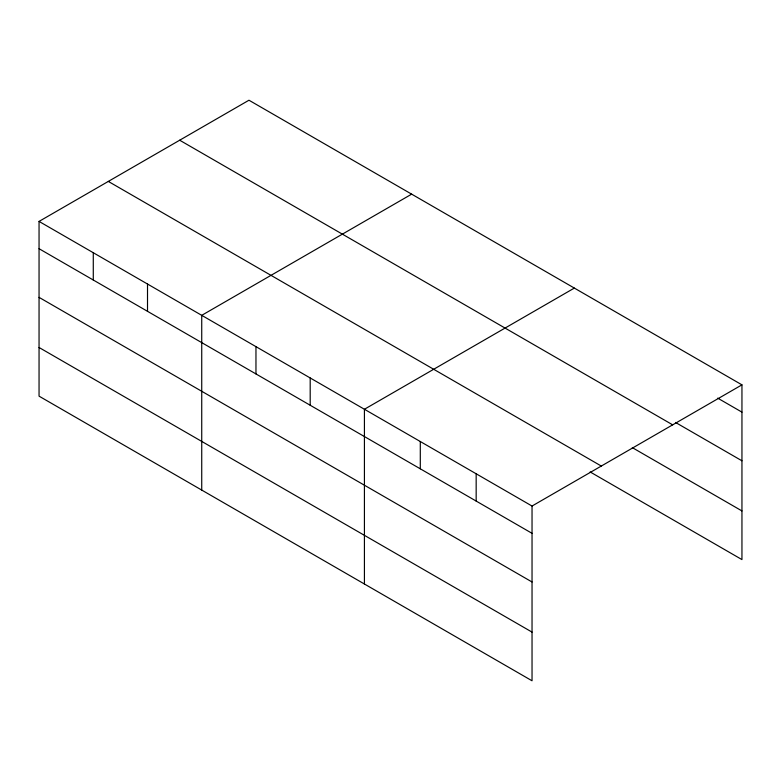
<?xml version="1.0" encoding="UTF-8"?>
<svg xmlns="http://www.w3.org/2000/svg" width="781" height="781" viewBox="0 0 781 781"><rect width="100%" height="100%" fill="white"/><g stroke="black" fill="none" stroke-linecap="round" stroke-linejoin="round"><path stroke-width="1.17" d="M532.037 581.982L532.037 506.039L39.05 221.413L39.05 396.152L532.037 680.778L532.037 581.982L39.05 297.356M590.143 471.939L741.95 559.587L741.95 384.848L248.963 100.222L39.05 221.413M411.646 194.157L201.732 315.339L201.732 490.077M574.338 288.082L364.424 409.264L364.424 584.003M532.037 506.039L741.95 384.848M717.7 398.134L741.95 412.134M675.536 422.453L741.95 460.79M179.689 140.219L672.675 424.844M632.317 447.63L741.95 510.93M108.325 181.426L601.311 466.052M39.05 248.7L532.037 533.325M39.05 347.486L532.037 632.112M476.166 473.784L476.166 501.07M420.295 441.529L420.295 468.805M310.194 377.955L310.194 405.241M255.963 346.647L255.963 373.933M147.511 284.03L147.511 311.316M93.281 252.722L93.281 280.008"/></g></svg>
